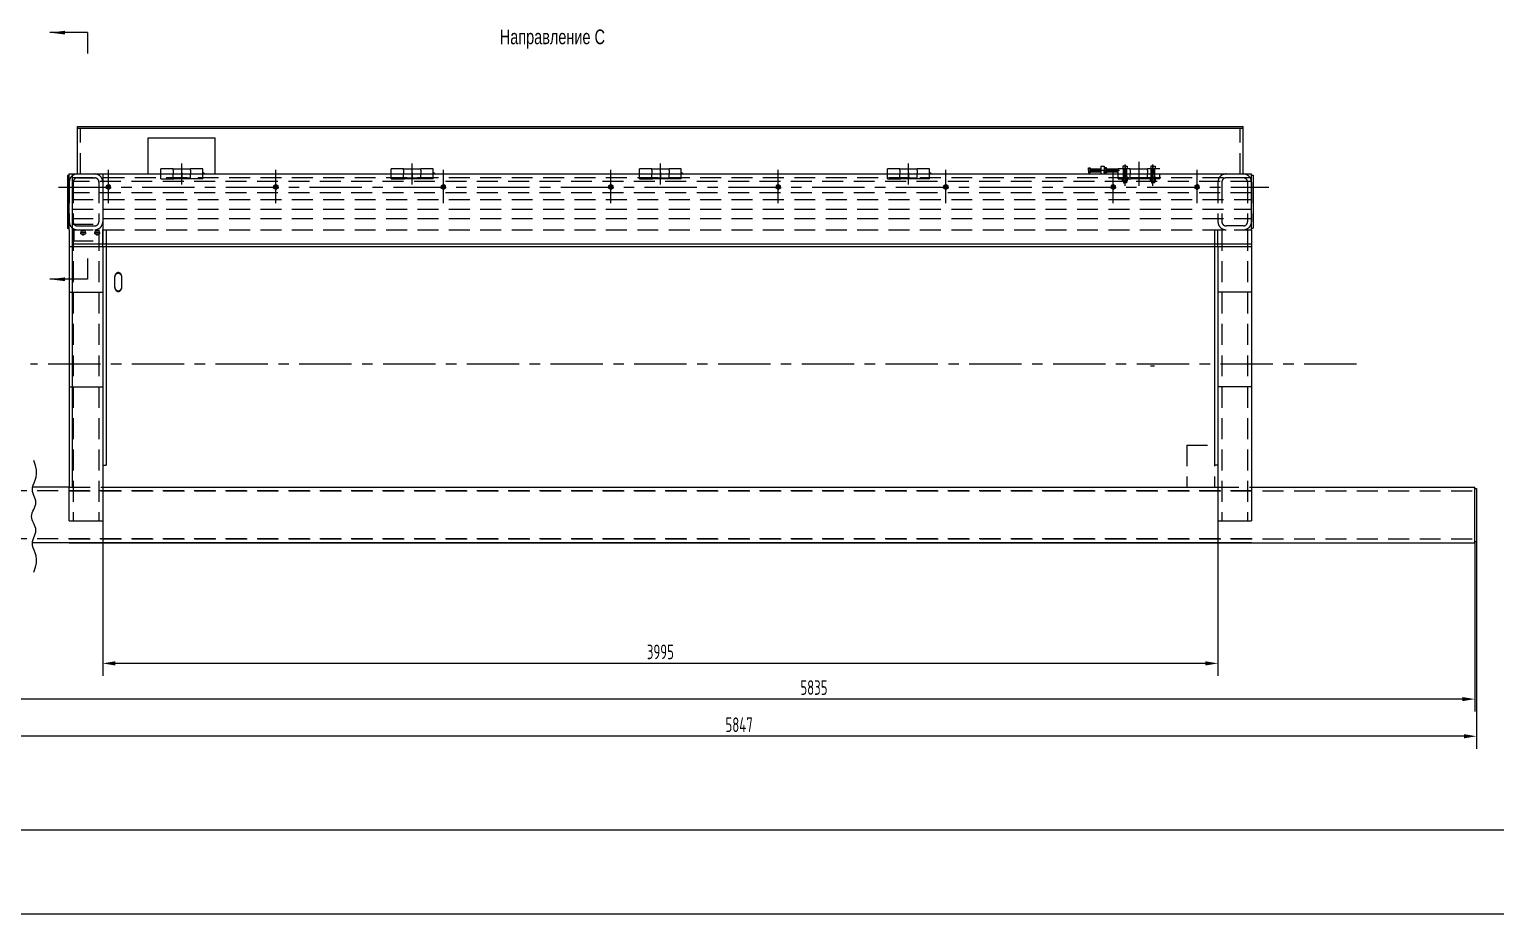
# Model space of a CAD drawing. Header units: millimetres. Extents: x 0 to 12615, y 0 to 8910.
# Drawn here: x 4293 to 9546, y 0 to 3169 of the extents above; entities that cross this region are included whole.
import ezdxf
from ezdxf.enums import TextEntityAlignment as Align

# ---------------------------------------------------------------- set-up
doc = ezdxf.new("R2010")
doc.units = ezdxf.units.MM
doc.header["$LTSCALE"] = 150
doc.linetypes.add('F', pattern=[0.75, 0.5, -0.25])
doc.linetypes.add('G', pattern=[2, 1.25, -0.25, 0.25, -0.25])
for name, color, linetype in [('01', 7, 'Continuous'), ('02', 1, 'Continuous'), ('04', 2, 'F'), ('05', 4, 'G'), ('08', 1, 'Continuous'), ('10', 1, 'Continuous'), ('11', 3, 'Continuous'), ('PP_HIDEDIM', 7, 'Continuous')]:
    doc.layers.add(name, color=color, linetype=linetype)
doc.styles.get("Standard").update_dxf_attribs({"font": 'isocp', "width": 0.707, "bigfont": 'intecad.shx'})
doc.dimstyles.new('INTE', dxfattribs={"dimscale": 15, "dimtxt": 3.5, "dimasz": 3, "dimexe": 3, "dimexo": 0, "dimgap": 1, "dimtad": 1, "dimdsep": 46, "dimtxsty": 'Standard', "dimcen": 0, "dimclrd": 1, "dimclre": 1, "dimclrt": 3, "dimaunit": 1, "dimadec": 0, "dimazin": 0, "dimtfac": 1, "dimtmove": 0, "dimatfit": 0, "dimfxl": 1, "dimarcsym": 0})

# ---------------------------------------------------------------- blocks, each defined once
blk = doc.blocks.new('*D47')
at = {"layer": '08', "color": 1, "lineweight": -2}
for p, q in [((8551.5, 1528.9), (8551.5, 852)), ((4556.5, 1407.9), (4556.5, 852)), ((8506.5, 897), (4601.5, 897))]:
    blk.add_line(p, q, dxfattribs=at)
at = {"layer": '08', "color": 1}
for points in [[(4601.5, 904.5), (4601.5, 889.5), (4556.5, 897)], [(8506.5, 904.5), (8506.5, 889.5), (8551.5, 897)]]:
    blk.add_solid(points, dxfattribs=at)
at = {"layer": 'Defpoints', "color": 0}
for p in [(8551.5, 1528.9), (4556.5, 1407.9), (4556.5, 897)]:
    blk.add_point(p, dxfattribs=at)
at = {"layer": '08', "color": 3, "insert": (6554, 938.2), "char_height": 52.5, "attachment_point": 5}
blk.add_mtext('3995', dxfattribs=at)
blk = doc.blocks.new('*D50')
at = {"layer": '08', "color": 1, "lineweight": -2}
for p, q in [((4200.5, 1328.9), (4200.5, 724)), ((9471.5, 1328.9), (9471.5, 724)), ((9426.5, 769), (4245.5, 769))]:
    blk.add_line(p, q, dxfattribs=at)
at = {"layer": '08', "color": 1}
for points in [[(4245.5, 776.5), (4245.5, 761.5), (4200.5, 769)], [(9426.5, 776.5), (9426.5, 761.5), (9471.5, 769)]]:
    blk.add_solid(points, dxfattribs=at)
at = {"layer": 'Defpoints', "color": 0}
for p in [(4200.5, 1328.9), (9471.5, 1328.9), (4200.5, 769)]:
    blk.add_point(p, dxfattribs=at)
at = {"layer": '08', "color": 3, "insert": (7104, 810.3), "char_height": 52.5, "attachment_point": 5}
blk.add_mtext('5835', dxfattribs=at)
blk = doc.blocks.new('*D52')
at = {"layer": '08', "color": 1, "lineweight": -2}
for p, q in [((4194.5, 1334.2), (4194.5, 590.9)), ((9477.5, 1334.2), (9477.5, 590.9)), ((9432.5, 635.9), (4239.5, 635.9))]:
    blk.add_line(p, q, dxfattribs=at)
at = {"layer": '08', "color": 1}
for points in [[(4239.5, 643.4), (4239.5, 628.4), (4194.5, 635.9)], [(9432.5, 643.4), (9432.5, 628.4), (9477.5, 635.9)]]:
    blk.add_solid(points, dxfattribs=at)
at = {"layer": 'Defpoints', "color": 0}
for p in [(4194.5, 1334.2), (9477.5, 1334.2), (4194.5, 635.9)]:
    blk.add_point(p, dxfattribs=at)
at = {"layer": '08', "color": 3, "insert": (6836, 677.2), "char_height": 52.5, "attachment_point": 5}
blk.add_mtext('5847', dxfattribs=at)
blk = doc.blocks.new('*U53')
at = {"layer": '01'}
for p, q in [((0, 8.9), (-8, 4.3)), ((-8, 4.3), (-8, 0)), ((-8, -4.3), (-8, 0)), ((8, 4.3), (0, 8.9)), ((8, 0), (8, 4.3)), ((0, -8.9), (-8, -4.3)), ((8, -4.3), (0, -8.9)), ((8, 0), (8, -4.3))]:
    blk.add_line(p, q, dxfattribs=at)
blk.add_circle((0, 0), 4, dxfattribs=at)
at = {"layer": '02'}
blk.add_arc((0, 0), 5, 265.8682, 183.1341, dxfattribs=at)
at = {"layer": '05'}
for p, q in [((8.6, 0), (-8.8, 0)), ((0, 9.4), (0, -9.4))]:
    blk.add_line(p, q, dxfattribs=at)
blk = doc.blocks.new('*U54')
at = {"layer": '01'}
for p, q in [((0, 8.8), (-8, 4.2)), ((-8, 4.2), (-8, 0)), ((-8, -4.2), (-8, 0)), ((8, 4.2), (0, 8.8)), ((8, 0), (8, 4.2)), ((8, 0), (8, -4.2)), ((0, -8.8), (-8, -4.2)), ((8, -4.2), (0, -8.8))]:
    blk.add_line(p, q, dxfattribs=at)
at = {"layer": '05'}
for p, q in [((-9.9, 0), (9.3, 0)), ((0, -10.6), (0, 10.2))]:
    blk.add_line(p, q, dxfattribs=at)
blk = doc.blocks.new('*U83')
at = {"layer": '01'}
for p, q in [((-8.4, 0), (-8.4, 8.9)), ((-8.4, 8.9), (0, 8.9)), ((-8.4, 5), (0, 5)), ((0, 8.9), (0, 0)), ((0, -8.9), (0, 0)), ((-8.4, 0), (-8.4, -8.9)), ((-8.4, -5), (0, -5)), ((-8.4, -8.9), (0, -8.9))]:
    blk.add_line(p, q, dxfattribs=at)
at = {"layer": '05'}
blk.add_line((-9.5, 0), (1.1, 0), dxfattribs=at)
blk = doc.blocks.new('*U227')
at = {"layer": '01'}
blk.add_lwpolyline([(20, 20), (821, 20)], dxfattribs=at)
at = {"layer": '02'}
blk.add_lwpolyline([(0, 0), (841, 0)], dxfattribs=at)

msp = doc.modelspace()

# ---------------------------------------------------------------- hatches: boundary and pattern name
at = {"layer": '10'}
for points in [[(4758.575, 2650.905), (4764.478, 2650.905), (4764.478, 2656.736)], [(4914.478, 2656.736), (4920.381, 2650.905), (4914.478, 2650.905)], [(5584.075, 2650.905), (5589.978, 2650.905), (5589.978, 2656.736)], [(5739.978, 2656.736), (5745.881, 2650.905), (5739.978, 2650.905)], [(6473.075, 2650.905), (6478.978, 2650.905), (6478.978, 2656.736)], [(6628.978, 2656.736), (6634.881, 2650.905), (6628.978, 2650.905)], [(7362.075, 2650.905), (7367.978, 2650.905), (7367.978, 2656.736)], [(7517.978, 2656.736), (7523.881, 2650.905), (7517.978, 2650.905)]]:
    msp.add_hatch(color=256, dxfattribs=at).paths.add_polyline_path(points)

# ---------------------------------------------------------------- linework, layer by layer
at = {"layer": '01'}
for p, q in [((4502.131, 3157.553), (4502.131, 3082.553)), ((4466.478, 2650.905), (4466.478, 2820.905)), ((8641.478, 2650.905), (8641.478, 2820.905)), ((4436.478, 2645.905), (4430.478, 2645.905)), ((4430.478, 2645.905), (4430.478, 2455.905)), ((4436.478, 2450.905), (4436.478, 2650.905)), ((4436.478, 2650.905), (4466.478, 2650.905)), ((4446.478, 2650.905), (4446.478, 1528.909)), ((4764.478, 2650.905), (4914.478, 2650.905)), ((4920.381, 2650.905), (4914.478, 2656.736)), ((5589.978, 2650.905), (5739.978, 2650.905)), ((5745.881, 2650.905), (5739.978, 2656.736)), ((6478.978, 2650.905), (6628.978, 2650.905)), ((6634.881, 2650.905), (6628.978, 2656.736)), ((7367.978, 2650.905), (7517.978, 2650.905)), ((7523.881, 2650.905), (7517.978, 2656.736)), ((8087.078, 2663.905), (8087.078, 2672.79)), ((8087.078, 2672.79), (8093.478, 2672.79)), ((8093.478, 2668.905), (8087.078, 2668.905)), ((8087.078, 2663.905), (8087.078, 2655.02)), ((8093.478, 2658.905), (8087.078, 2658.905)), ((8087.078, 2655.02), (8093.478, 2655.02)), ((8093.478, 2672.79), (8093.478, 2663.905)), ((8093.478, 2668.905), (8131.478, 2668.905)), ((8093.478, 2655.02), (8093.478, 2663.905)), ((8093.478, 2658.905), (8131.478, 2658.905)), ((8097.978, 2668.905), (8097.978, 2663.905)), ((8097.978, 2658.905), (8097.978, 2663.905)), ((8131.478, 2678.905), (8131.478, 2650.905)), ((8143.478, 2678.905), (8143.478, 2650.905)), ((8151.878, 2668.905), (8193.478, 2668.905)), ((8151.878, 2658.905), (8193.478, 2658.905)), ((8193.478, 2651.405), (8193.478, 2668.905)), ((8193.478, 2650.905), (8193.478, 2668.905)), ((8210.478, 2678.905), (8210.478, 2668.905)), ((8218.478, 2678.905), (8210.478, 2678.905)), ((8218.478, 2678.905), (8226.478, 2678.905)), ((8226.478, 2678.905), (8226.478, 2668.905)), ((8310.478, 2678.905), (8310.478, 2668.905)), ((8318.478, 2678.905), (8310.478, 2678.905)), ((8318.478, 2678.905), (8326.478, 2678.905)), ((8326.478, 2678.905), (8326.478, 2668.905)), ((8671.478, 2450.905), (8671.478, 2650.905)), ((8671.478, 2646.161), (8677.478, 2646.161)), ((8677.478, 2646.161), (8677.478, 2456.161)), ((4436.478, 2450.905), (4436.478, 1528.909)), ((8671.478, 2450.905), (8671.478, 1407.909)), ((4436.478, 2390.905), (8671.478, 2390.905)), ((4446.478, 2400.905), (8671.478, 2400.905)), ((4556.478, 2390.905), (4556.478, 1407.909)), ((8551.478, 2390.905), (8551.478, 1407.909)), ((4502.131, 2348.607), (4502.131, 2273.607)), ((9471.478, 1328.909), (9471.478, 1528.909)), ((9471.478, 1524.165), (9477.478, 1524.165)), ((9477.478, 1524.165), (9477.478, 1334.165))]:
    msp.add_line(p, q, dxfattribs=at)
at = {"layer": '01', "color": 7, "linetype": 'Continuous'}
for p, q in [((4466.478, 2820.905), (8641.478, 2820.905)), ((4466.478, 2814.905), (8641.478, 2814.905)), ((4719.478, 2650.905), (4719.478, 2779.905)), ((4719.478, 2779.905), (4959.478, 2779.905)), ((4959.478, 2650.905), (4959.478, 2779.905)), ((4436.478, 2650.905), (8671.478, 2650.905)), ((4556.478, 2650.905), (4556.478, 2400.905)), ((4808.478, 2668.905), (4764.478, 2668.905)), ((4764.478, 2650.905), (4764.478, 2668.905)), ((4914.478, 2668.905), (4870.478, 2668.905)), ((4914.478, 2650.905), (4914.478, 2668.905)), ((5633.978, 2668.905), (5589.978, 2668.905)), ((5589.978, 2650.905), (5589.978, 2668.905)), ((5739.978, 2668.905), (5695.978, 2668.905)), ((5739.978, 2650.905), (5739.978, 2668.905)), ((6522.978, 2668.905), (6478.978, 2668.905)), ((6478.978, 2650.905), (6478.978, 2668.905)), ((6628.978, 2668.905), (6584.978, 2668.905)), ((6628.978, 2650.905), (6628.978, 2668.905)), ((7411.978, 2668.905), (7367.978, 2668.905)), ((7367.978, 2650.905), (7367.978, 2668.905)), ((7517.978, 2668.905), (7473.978, 2668.905)), ((7517.978, 2650.905), (7517.978, 2668.905)), ((8237.478, 2668.905), (8193.478, 2668.905)), ((8237.478, 2664.804), (8237.478, 2668.905)), ((8237.478, 2668.905), (8299.478, 2668.905)), ((8237.478, 2664.904), (8237.478, 2650.904)), ((8343.478, 2668.905), (8299.478, 2668.905)), ((8299.478, 2664.804), (8299.478, 2668.905)), ((8299.478, 2664.904), (8299.478, 2650.904)), ((4436.478, 2455.905), (4430.478, 2455.905)), ((4556.478, 2400.905), (4556.478, 2450.905)), ((8539.478, 2450.905), (8539.478, 1607.33)), ((8671.478, 2456.161), (8677.478, 2456.161)), ((4568.478, 2390.905), (4568.478, 1607.33)), ((4436.478, 2227.319), (4556.478, 2227.319)), ((8671.478, 2227.319), (8551.478, 2227.319)), ((4436.478, 1887.908), (4556.478, 1887.908)), ((8671.478, 1887.908), (8551.478, 1887.908)), ((4556.478, 1607.33), (4568.478, 1607.33)), ((8551.478, 1607.33), (8539.478, 1607.33)), ((4436.478, 1528.909), (4305.398, 1528.909)), ((4436.478, 1407.909), (4436.478, 1528.909)), ((4556.478, 1528.909), (8551.478, 1528.909)), ((8671.478, 1528.909), (9471.478, 1528.909)), ((4436.478, 1407.909), (4556.478, 1407.909)), ((8551.478, 1407.909), (8671.478, 1407.909)), ((8671.478, 1328.909), (4304.659, 1328.909)), ((8671.478, 1328.909), (4304.659, 1328.909)), ((4436.478, 1328.909), (9471.478, 1328.909)), ((4436.478, 1328.909), (9471.478, 1328.909)), ((9471.478, 1334.165), (9477.478, 1334.165))]:
    msp.add_line(p, q, dxfattribs=at)
at = {"layer": '01'}
for centre in [(4576.478, 2603.905), (5176.478, 2603.905), (5776.478, 2603.905), (6376.478, 2603.905), (6976.478, 2603.905), (7576.478, 2603.905), (8176.478, 2603.905), (8476.478, 2603.905)]:
    msp.add_circle(centre, 6, dxfattribs=at)
at = {"layer": '02'}
for p, q in [((4502.131, 3157.553), (4367.131, 3157.553)), ((8131.478, 2667.905), (8097.978, 2667.905)), ((8131.478, 2659.905), (8097.978, 2659.905)), ((8193.478, 2667.905), (8151.878, 2667.905)), ((8193.478, 2659.905), (8151.878, 2659.905)), ((4502.131, 2273.607), (4367.131, 2273.607))]:
    msp.add_line(p, q, dxfattribs=at)
for points in [[(4367.131, 3157.553, 0, 13.5, 0), (4421.131, 3157.553, 0, 0, 0)], [(4367.131, 2273.607, 0, 13.5, 0), (4421.131, 2273.607, 0, 0, 0)]]:
    msp.add_lwpolyline(points, format="xyseb", dxfattribs=at)
msp.add_lwpolyline([(4309.091, 1223.669), (4315.974, 1241.288), (4319.153, 1256.808), (4319.427, 1270.471), (4317.591, 1282.524), (4314.442, 1293.209), (4310.778, 1302.771), (4307.396, 1311.454), (4305.091, 1319.503), (4304.458, 1327.128), (4305.278, 1334.412), (4307.13, 1341.402), (4309.591, 1348.149), (4312.239, 1354.7), (4314.653, 1361.104), (4316.411, 1367.411), (4317.091, 1373.669), (4316.403, 1379.919), (4314.591, 1386.169), (4312.028, 1392.419), (4309.091, 1398.669), (4306.153, 1404.919), (4303.591, 1411.169), (4301.778, 1417.419), (4301.091, 1423.669), (4301.778, 1429.919), (4303.591, 1436.169), (4306.153, 1442.419), (4309.091, 1448.669), (4312.028, 1454.919), (4314.591, 1461.169), (4316.403, 1467.419), (4317.091, 1473.669), (4316.411, 1479.928), (4314.653, 1486.235), (4312.239, 1492.639), (4309.591, 1499.19), (4307.13, 1505.937), (4305.278, 1512.927), (4304.458, 1520.211), (4305.091, 1527.836), (4307.396, 1535.885), (4310.778, 1544.568), (4314.442, 1554.13), (4317.591, 1564.815), (4319.427, 1576.868), (4319.153, 1590.531), (4315.974, 1606.051), (4309.091, 1623.669)], dxfattribs=at)
at = {"layer": '04', "color": 2, "linetype": 'F'}
for p, q in [((4476.478, 2650.905), (4476.478, 2814.905)), ((8631.478, 2650.905), (8631.478, 2814.905)), ((4446.478, 2638.905), (8671.478, 2638.905)), ((4465.478, 2636.905), (4527.478, 2636.905)), ((4764.478, 2633.905), (4764.478, 2650.905)), ((4764.478, 2633.905), (4811.401, 2633.905)), ((4808.478, 2664.804), (4808.478, 2668.905)), ((4808.478, 2668.905), (4870.478, 2668.905)), ((4808.478, 2664.904), (4808.478, 2650.904)), ((4808.478, 2636.904), (4808.478, 2650.904)), ((4808.478, 2636.904), (4811.401, 2636.904)), ((4811.401, 2633.905), (4811.401, 2636.904)), ((4811.401, 2636.904), (4867.554, 2636.904)), ((4867.554, 2633.905), (4811.401, 2633.905)), ((4839.478, 2650.904), (4839.478, 2668.904)), ((4839.478, 2654.637), (4839.478, 2639.649)), ((4839.478, 2650.904), (4839.478, 2632.904)), ((4856.978, 2636.904), (4870.478, 2636.904)), ((4867.554, 2633.905), (4867.554, 2636.904)), ((4914.478, 2633.905), (4867.554, 2633.905)), ((4870.478, 2664.804), (4870.478, 2668.905)), ((4870.478, 2664.904), (4870.478, 2650.904)), ((4870.478, 2636.904), (4870.478, 2650.904)), ((4914.478, 2633.905), (4914.478, 2650.905)), ((5589.978, 2633.905), (5589.978, 2650.905)), ((5589.978, 2633.905), (5636.901, 2633.905)), ((5633.978, 2664.804), (5633.978, 2668.905)), ((5633.978, 2668.905), (5695.978, 2668.905)), ((5633.978, 2664.904), (5633.978, 2650.904)), ((5633.978, 2636.904), (5633.978, 2650.904)), ((5633.978, 2636.904), (5636.901, 2636.904)), ((5636.901, 2633.905), (5636.901, 2636.904)), ((5636.901, 2636.904), (5693.054, 2636.904)), ((5693.054, 2633.905), (5636.901, 2633.905)), ((5664.978, 2650.904), (5664.978, 2668.904)), ((5664.978, 2654.637), (5664.978, 2639.649)), ((5664.978, 2650.904), (5664.978, 2632.904)), ((5682.478, 2636.904), (5695.978, 2636.904)), ((5693.054, 2633.905), (5693.054, 2636.904)), ((5739.978, 2633.905), (5693.054, 2633.905)), ((5695.978, 2664.804), (5695.978, 2668.905)), ((5695.978, 2664.904), (5695.978, 2650.904)), ((5695.978, 2636.904), (5695.978, 2650.904)), ((5739.978, 2633.905), (5739.978, 2650.905)), ((6478.978, 2633.905), (6478.978, 2650.905)), ((6478.978, 2633.905), (6525.901, 2633.905)), ((6522.978, 2664.804), (6522.978, 2668.905)), ((6522.978, 2668.905), (6584.978, 2668.905)), ((6522.978, 2664.904), (6522.978, 2650.904)), ((6522.978, 2636.904), (6522.978, 2650.904)), ((6522.978, 2636.904), (6525.901, 2636.904)), ((6525.901, 2633.905), (6525.901, 2636.904)), ((6525.901, 2636.904), (6582.054, 2636.904)), ((6582.054, 2633.905), (6525.901, 2633.905)), ((6553.978, 2650.904), (6553.978, 2668.904)), ((6553.978, 2654.637), (6553.978, 2639.649)), ((6553.978, 2650.904), (6553.978, 2632.904)), ((6571.478, 2636.904), (6584.978, 2636.904)), ((6582.054, 2633.905), (6582.054, 2636.904)), ((6628.978, 2633.905), (6582.054, 2633.905)), ((6584.978, 2664.804), (6584.978, 2668.905)), ((6584.978, 2664.904), (6584.978, 2650.904)), ((6584.978, 2636.904), (6584.978, 2650.904)), ((6628.978, 2633.905), (6628.978, 2650.905)), ((7367.978, 2633.905), (7367.978, 2650.905)), ((7367.978, 2633.905), (7414.901, 2633.905)), ((7411.978, 2664.804), (7411.978, 2668.905)), ((7411.978, 2668.905), (7473.978, 2668.905)), ((7411.978, 2664.904), (7411.978, 2650.904)), ((7411.978, 2636.904), (7411.978, 2650.904)), ((7411.978, 2636.904), (7414.901, 2636.904)), ((7414.901, 2633.905), (7414.901, 2636.904)), ((7414.901, 2636.904), (7471.054, 2636.904)), ((7471.054, 2633.905), (7414.901, 2633.905)), ((7442.978, 2650.904), (7442.978, 2668.904)), ((7442.978, 2654.637), (7442.978, 2639.649)), ((7442.978, 2650.904), (7442.978, 2632.904)), ((7460.478, 2636.904), (7473.978, 2636.904)), ((7471.054, 2633.905), (7471.054, 2636.904)), ((7517.978, 2633.905), (7471.054, 2633.905)), ((7473.978, 2664.804), (7473.978, 2668.905)), ((7473.978, 2664.904), (7473.978, 2650.904)), ((7473.978, 2636.904), (7473.978, 2650.904)), ((7517.978, 2633.905), (7517.978, 2650.905)), ((8193.478, 2633.905), (8193.478, 2650.905)), ((8193.478, 2633.905), (8240.401, 2633.905)), ((8208.478, 2638.905), (8218.478, 2638.905)), ((8208.478, 2636.905), (8208.478, 2638.905)), ((8218.478, 2636.905), (8208.478, 2636.905)), ((8209.593, 2634.305), (8226.178, 2634.305)), ((8209.593, 2634.305), (8218.478, 2634.305)), ((8209.593, 2625.905), (8209.593, 2634.305)), ((8210.478, 2668.905), (8218.478, 2668.905)), ((8210.778, 2636.905), (8218.478, 2636.905)), ((8210.778, 2634.305), (8210.778, 2636.905)), ((8218.478, 2634.305), (8210.778, 2634.305)), ((8212.478, 2638.905), (8212.478, 2668.905)), ((8213.478, 2668.905), (8213.478, 2638.905)), ((8213.478, 2664.405), (8218.478, 2664.405)), ((8213.478, 2625.905), (8213.478, 2634.305)), ((8214.478, 2664.405), (8214.478, 2638.905)), ((8226.478, 2668.905), (8218.478, 2668.905)), ((8223.478, 2664.405), (8218.478, 2664.405)), ((8218.478, 2634.853), (8218.478, 2640.717)), ((8218.478, 2632.209), (8218.478, 2639.001)), ((8228.478, 2638.905), (8218.478, 2638.905)), ((8218.478, 2636.905), (8228.478, 2636.905)), ((8226.178, 2636.905), (8218.478, 2636.905)), ((8218.478, 2624.854), (8218.478, 2635.357)), ((8227.363, 2634.305), (8218.478, 2634.305)), ((8222.478, 2664.405), (8222.478, 2638.905)), ((8223.478, 2668.905), (8223.478, 2638.905)), ((8223.478, 2625.905), (8223.478, 2634.305)), ((8224.478, 2638.905), (8224.478, 2668.905)), ((8226.178, 2634.305), (8226.178, 2636.905)), ((8227.363, 2625.905), (8227.363, 2634.305)), ((8228.478, 2636.905), (8228.478, 2638.905)), ((8237.478, 2639.904), (8237.478, 2650.904)), ((8238.478, 2638.904), (8240.401, 2638.904)), ((8240.401, 2633.905), (8240.401, 2638.904)), ((8240.401, 2638.904), (8298.478, 2638.904)), ((8296.554, 2633.905), (8240.401, 2633.905)), ((8296.554, 2633.905), (8296.554, 2638.904)), ((8343.478, 2633.905), (8296.554, 2633.905)), ((8299.478, 2639.904), (8299.478, 2650.904)), ((8308.478, 2638.905), (8318.478, 2638.905)), ((8308.478, 2636.905), (8308.478, 2638.905)), ((8318.478, 2636.905), (8308.478, 2636.905)), ((8309.593, 2634.305), (8318.478, 2634.305)), ((8309.593, 2625.905), (8309.593, 2634.305)), ((8310.478, 2668.905), (8318.478, 2668.905)), ((8310.778, 2636.905), (8318.478, 2636.905)), ((8310.778, 2634.305), (8310.778, 2636.905)), ((8327.363, 2634.305), (8310.778, 2634.305)), ((8312.478, 2638.905), (8312.478, 2668.905)), ((8313.478, 2668.905), (8313.478, 2638.905)), ((8313.478, 2664.405), (8318.478, 2664.405)), ((8313.478, 2625.905), (8313.478, 2634.305)), ((8314.478, 2664.405), (8314.478, 2638.905)), ((8326.478, 2668.905), (8318.478, 2668.905)), ((8323.478, 2664.405), (8318.478, 2664.405)), ((8318.478, 2634.853), (8318.478, 2640.717)), ((8318.478, 2632.209), (8318.478, 2639.001)), ((8328.478, 2638.905), (8318.478, 2638.905)), ((8318.478, 2636.905), (8328.478, 2636.905)), ((8326.178, 2636.905), (8318.478, 2636.905)), ((8318.478, 2624.854), (8318.478, 2635.357)), ((8318.478, 2634.305), (8326.178, 2634.305)), ((8327.363, 2634.305), (8318.478, 2634.305)), ((8322.478, 2664.405), (8322.478, 2638.905)), ((8323.478, 2668.905), (8323.478, 2638.905)), ((8323.478, 2625.905), (8323.478, 2634.305)), ((8324.478, 2638.905), (8324.478, 2668.905)), ((8326.178, 2634.305), (8326.178, 2636.905)), ((8327.363, 2625.905), (8327.363, 2634.305)), ((8328.478, 2636.905), (8328.478, 2638.905)), ((8343.478, 2633.905), (8343.478, 2651.405)), ((8642.478, 2636.905), (8580.478, 2636.905)), ((4436.478, 2621.905), (4436.478, 2479.905)), ((8671.478, 2623.905), (4446.478, 2623.905)), ((8671.478, 2583.905), (4446.478, 2583.905)), ((4450.478, 2621.905), (4450.478, 2479.905)), ((4542.478, 2621.905), (4542.478, 2479.905)), ((4556.478, 2621.905), (4556.478, 2479.905)), ((8218.478, 2625.905), (8209.593, 2625.905)), ((8213.478, 2625.905), (8213.478, 2618.905)), ((8213.478, 2618.905), (8218.478, 2618.905)), ((8214.478, 2625.905), (8214.478, 2618.905)), ((8218.478, 2625.905), (8227.363, 2625.905)), ((8223.478, 2618.905), (8218.478, 2618.905)), ((8222.478, 2625.905), (8222.478, 2618.905)), ((8223.478, 2625.905), (8223.478, 2618.905)), ((8318.478, 2625.905), (8309.593, 2625.905)), ((8313.478, 2625.905), (8313.478, 2618.905)), ((8313.478, 2618.905), (8318.478, 2618.905)), ((8314.478, 2625.905), (8314.478, 2618.905)), ((8318.478, 2625.905), (8327.363, 2625.905)), ((8323.478, 2618.905), (8318.478, 2618.905)), ((8322.478, 2625.905), (8322.478, 2618.905)), ((8323.478, 2625.905), (8323.478, 2618.905)), ((8551.478, 2621.905), (8551.478, 2479.905)), ((8565.478, 2621.905), (8565.478, 2479.905)), ((8657.478, 2621.905), (8657.478, 2479.905)), ((8671.478, 2621.905), (8671.478, 2479.905)), ((4446.478, 2559.905), (8671.478, 2559.905)), ((4446.478, 2524.905), (8671.478, 2524.905)), ((4446.478, 2490.905), (8671.478, 2490.905)), ((4446.478, 2470.905), (4556.478, 2470.905)), ((4446.478, 2450.905), (8671.478, 2450.905)), ((4450.478, 2450.905), (4450.478, 1407.909)), ((4452.478, 2450.905), (4452.478, 2410.905)), ((4465.478, 2464.905), (4527.478, 2464.905)), ((4542.478, 2450.905), (4542.478, 1407.909)), ((4568.478, 2450.905), (4568.478, 2390.905)), ((8551.478, 2390.905), (8551.478, 2450.905)), ((8565.478, 2450.905), (8565.478, 1407.909)), ((8642.478, 2464.905), (8580.478, 2464.905)), ((8657.478, 2450.905), (8657.478, 1407.909)), ((4446.478, 2410.905), (4556.478, 2410.905)), ((4556.478, 2390.905), (4556.478, 2400.905)), ((8439.478, 1678.909), (8439.478, 1528.909)), ((8439.478, 1678.909), (8539.478, 1678.909)), ((8539.478, 1678.909), (8539.478, 1528.909)), ((4436.478, 1528.909), (4556.478, 1528.909)), ((8551.478, 1528.909), (8671.478, 1528.909)), ((8671.478, 1514.909), (4200.46, 1514.909)), ((4436.478, 1514.909), (9471.478, 1514.909)), ((8671.478, 1342.909), (4200.46, 1342.909)), ((4436.478, 1342.909), (9471.478, 1342.909))]:
    msp.add_line(p, q, dxfattribs=at)
for centre, radius, start, end in [((4465.478, 2621.905), 29, 90, 180), ((4465.478, 2621.905), 15, 90, 180), ((4527.478, 2621.905), 29, 0, 90), ((4527.478, 2621.905), 15, 0, 90), ((8238.478, 2639.904), 1, 180, 270), ((8298.478, 2639.904), 1, 270, 0), ((8580.478, 2621.905), 29, 90, 180), ((8580.478, 2621.905), 15, 90, 180), ((8642.478, 2621.905), 29, 0, 90), ((8642.478, 2621.905), 15, 0, 90), ((4465.478, 2479.905), 29, 180, 270), ((4465.478, 2479.905), 15, 180, 270), ((4527.478, 2479.905), 15, 270, 0), ((4527.478, 2479.905), 29, 270, 0), ((8580.478, 2479.905), 29, 180, 270), ((8580.478, 2479.905), 15, 180, 270), ((8642.478, 2479.905), 15, 270, 0), ((8642.478, 2479.905), 29, 270, 0)]:
    msp.add_arc(centre, radius, start, end, dxfattribs=at)
at = {"layer": '05', "color": 4, "linetype": 'G'}
for p, q in [((4839.478, 2613.377), (4839.478, 2688.233)), ((5664.978, 2613.377), (5664.978, 2688.233)), ((6553.978, 2613.377), (6553.978, 2688.233)), ((7442.978, 2613.377), (7442.978, 2688.233)), ((8268.478, 2694.183), (8268.478, 2641.649)), ((4576.478, 2546.424), (4576.478, 2665.22)), ((5176.478, 2546.424), (5176.478, 2665.22)), ((5776.478, 2546.424), (5776.478, 2665.22)), ((6376.478, 2546.424), (6376.478, 2665.22)), ((6976.478, 2546.424), (6976.478, 2665.22)), ((7576.478, 2546.424), (7576.478, 2665.22)), ((8198.756, 2663.905), (8090.763, 2663.905)), ((8176.478, 2546.424), (8176.478, 2665.22)), ((8268.478, 2650.904), (8268.478, 2608.572)), ((8476.478, 2546.424), (8476.478, 2665.22)), ((4397.537, 2603.905), (8734.179, 2603.905)), ((9048.07, 1969.405), (4297.831, 1969.405))]:
    msp.add_line(p, q, dxfattribs=at)
at = {"layer": '05'}
for p, q in [((8218.478, 2608.804), (8218.478, 2684.887)), ((8218.478, 2682.058), (8218.478, 2649.963)), ((8318.478, 2608.804), (8318.478, 2684.887)), ((8318.478, 2682.058), (8318.478, 2649.963)), ((8131.478, 2678.905), (8143.478, 2678.905)), ((8131.478, 2650.905), (8143.478, 2650.905))]:
    msp.add_line(p, q, dxfattribs=at)
at = {"layer": 'PP_HIDEDIM'}
msp.add_line((8309.507, 1963.518), (8324.47, 1963.518), dxfattribs=at)

# ---------------------------------------------------------------- block references
at = {"layer": '01'}
for name, p in [('*U53', (4576.478, 2603.905)), ('*U53', (5176.478, 2603.905)), ('*U53', (5776.478, 2603.905)), ('*U53', (6376.478, 2603.905)), ('*U53', (6976.478, 2603.905)), ('*U53', (7576.478, 2603.905)), ('*U53', (8176.478, 2603.905)), ('*U53', (8476.478, 2603.905)), ('*U54', (4486.478, 2440.905)), ('*U54', (4536.478, 2440.905))]:
    msp.add_blockref(name, p, dxfattribs=at)
at = {"layer": '04', "xscale": 15, "yscale": 15, "zscale": 15}
msp.add_blockref('*U227', (0, 0), dxfattribs=at)
at = {"layer": '05', "rotation": 180}
msp.add_blockref('*U83', (8143.478, 2663.905), dxfattribs=at)

# ---------------------------------------------------------------- texts
at = {"layer": '04', "insert": (5978.672, 3168.596), "char_height": 52.5, "attachment_point": 1}
msp.add_mtext('{\\fArial|b0|i0|c204|p34;\\C3;Направление С}', dxfattribs=at)
at = {"layer": '11', "width": 0.707}
msp.add_text('O', height=73.5, dxfattribs=at).set_placement((4591.934, 2204.743), align=Align.BOTTOM_LEFT)

# ---------------------------------------------------------------- dimensions: what is measured, and where the dimension line sits
at = {"layer": '08'}
dim = msp.add_linear_dim(base=(4556.478, 896.964), p1=(8551.478, 1528.909), p2=(4556.478, 1407.909), angle=180, dimstyle='INTE', dxfattribs=at)
dim.commit()
dim.dimension.update_dxf_attribs({"geometry": '*D47', "text_midpoint": (6553.978, 938.214)})
dim = msp.add_linear_dim(base=(4194.46, 635.908), p1=(9477.478, 1334.165), p2=(4194.46, 1334.165), angle=180, text='5847', dimstyle='INTE', override={"dimgap": 1, "dimdec": 2, "dimzin": 8, "dimpost": '<>', "dimtol": 0, "dimlim": 0, "dimtp": 0, "dimtm": 0, "dimtfac": 0.7}, dxfattribs=at)
dim.commit()
dim.dimension.update_dxf_attribs({"geometry": '*D52', "text_midpoint": (6835.969, 677.158)})
dim = msp.add_linear_dim(base=(4200.46, 769.022), p1=(9471.478, 1328.909), p2=(4200.46, 1328.909), angle=180, text='5835', dimstyle='INTE', override={"dimgap": 1, "dimdec": 2, "dimzin": 8, "dimpost": '<>', "dimtol": 0, "dimlim": 0, "dimtp": 0, "dimtm": 0, "dimtfac": 0.7}, dxfattribs=at)
dim.commit()
dim.dimension.update_dxf_attribs({"geometry": '*D50', "text_midpoint": (7103.978, 769.022), "dimtype": 160})

doc.saveas('drawing.dxf')
